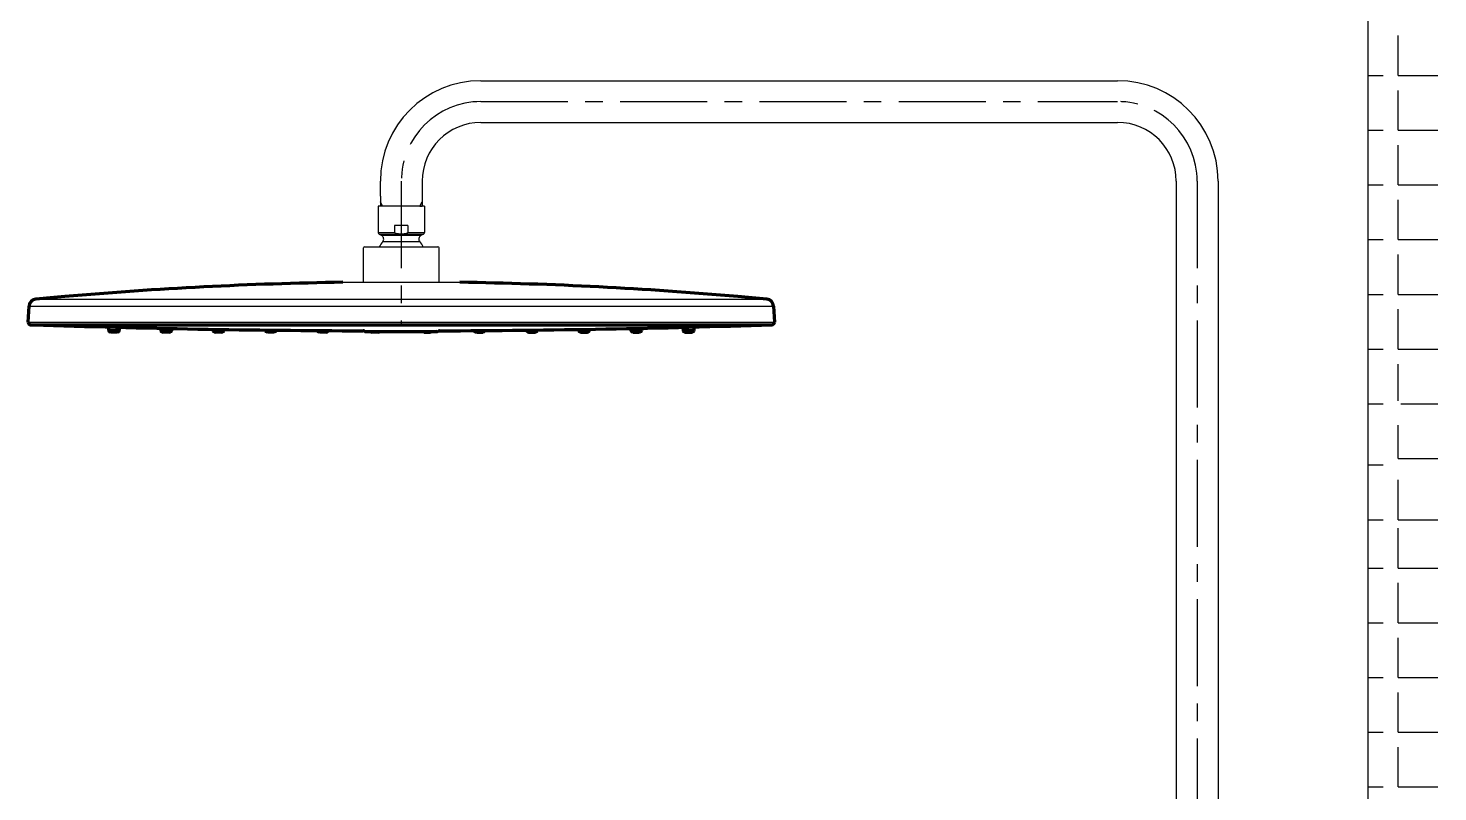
# Model space of a CAD drawing. Extents: x -5853 to -5433, y -3863 to -3269.
# Drawn here: x -5656.9 to -5515.2, y -3562.8 to -3486 of the extents above; entities that cross this region are included whole.
import ezdxf

# ---------------------------------------------------------------- set-up
doc = ezdxf.new("R2010")
doc.units = 0
doc.header["$LTSCALE"] = 7
doc.linetypes.add('CENTER', pattern=[2, 1.25, -0.25, 0.25, -0.25])
doc.layers.get('0').update_dxf_attribs({"color": 2, "linetype": 'CONTINUOUS'})
for name, color, linetype in [('1', 1, 'CENTER'), ('CL', 1, 'CENTER'), ('D', 2, 'CONTINUOUS'), ('DWG', 7, 'CONTINUOUS'), ('HT', 3, 'CONTINUOUS')]:
    doc.layers.add(name, color=color, linetype=linetype)

msp = doc.modelspace()

# ---------------------------------------------------------------- linework, layer by layer
at = {"color": 7, "linetype": 'Continuous'}
for p, q in [((-5621.75849, -3503.91997), (-5621.75849, -3506.54676)), ((-5617.09849, -3503.91997), (-5621.75849, -3503.91997)), ((-5617.09849, -3503.91997), (-5617.09849, -3506.54676)), ((-5621.75849, -3506.54676), (-5620.10377, -3506.54676)), ((-5621.65849, -3506.71997), (-5617.19849, -3506.71997)), ((-5621.65849, -3506.71997), (-5621.39487, -3506.87217)), ((-5618.75321, -3505.85797), (-5620.10377, -3505.85797)), ((-5620.10377, -3505.85797), (-5620.10377, -3506.54676)), ((-5618.75321, -3505.85797), (-5618.75321, -3506.54676)), ((-5618.75321, -3506.54676), (-5617.09849, -3506.54676)), ((-5617.19849, -3506.71997), (-5617.46211, -3506.87217)), ((-5623.22849, -3511.56488), (-5623.22849, -3508.11488)), ((-5623.09849, -3507.98488), (-5615.75849, -3507.98488)), ((-5617.46211, -3506.87217), (-5621.39487, -3506.87217)), ((-5617.56092, -3507.4845), (-5621.29606, -3507.4845)), ((-5615.62849, -3511.56488), (-5615.62849, -3508.11488))]:
    msp.add_line(p, q, dxfattribs=at)
for p, q in [((-5621.29849, -3503.89997), (-5621.52849, -3503.89997)), ((-5621.29849, -3503.89997), (-5621.29849, -3503.91997)), ((-5617.55849, -3503.89997), (-5617.32849, -3503.89997)), ((-5617.55849, -3503.89997), (-5617.55849, -3503.91997))]:
    msp.add_line(p, q)
for centre, radius, start, end in [((-5621.55849, -3506.54676), 0.2, 180, 240), ((-5617.29849, -3506.54676), 0.2, 300, 0), ((-5623.09849, -3508.11488), 0.13, 90, 180), ((-5619.42849, -3509.14648), 2.5, 138.3335216, 152.2305186), ((-5621.59487, -3507.21858), 0.4, 318.3335216, 60), ((-5617.26211, -3507.21858), 0.4, 120, 221.6664784), ((-5619.42849, -3509.14648), 2.5, 27.7694814, 41.6664784), ((-5615.75849, -3508.11488), 0.13, 0, 90)]:
    msp.add_arc(centre, radius, start, end, dxfattribs=at)
for points, start_tangent, end_tangent in [([(-5619.42849, -3506.71997), (-5619.52048, -3506.71886), (-5619.60755, -3506.71562), (-5619.68545, -3506.71056), (-5619.75322, -3506.70406), (-5619.81277, -3506.69625), (-5619.86617, -3506.68705), (-5619.91433, -3506.67638), (-5619.9575, -3506.6642), (-5619.99595, -3506.65038), (-5620.03025, -3506.63442), (-5620.05969, -3506.61606), (-5620.08301, -3506.59511), (-5620.09837, -3506.57169), (-5620.10377, -3506.54676)], (-1, 0.00000001), (0, 1)), ([(-5618.75321, -3506.54676), (-5618.75876, -3506.57203), (-5618.77434, -3506.59552), (-5618.79792, -3506.61653), (-5618.82794, -3506.63507), (-5618.86335, -3506.65132), (-5618.90339, -3506.66543), (-5618.94797, -3506.6777), (-5618.99709, -3506.68826), (-5619.0511, -3506.69727), (-5619.11037, -3506.7048), (-5619.17599, -3506.71092), (-5619.25047, -3506.71567), (-5619.33566, -3506.71884), (-5619.42849, -3506.71997)], (0, -1), (-1, 0))]:
    msp.add_spline(points, degree=3, dxfattribs=dict(at, start_tangent=start_tangent, end_tangent=end_tangent))
at = {"layer": '1', "color": 7, "linetype": 'Continuous', "lineweight": 70}
for p, q in [((-5656.92784, -3515.56216), (-5656.84444, -3513.97081)), ((-5582.01254, -3513.97081), (-5581.92914, -3515.56216)), ((-5656.43893, -3515.83327), (-5582.41804, -3515.83327)), ((-5648.89925, -3516.05591), (-5648.8579, -3516.35129)), ((-5647.99521, -3516.56662), (-5648.61032, -3516.56662)), ((-5647.74763, -3516.35129), (-5647.71055, -3516.08641)), ((-5643.6318, -3516.18148), (-5643.60803, -3516.35129)), ((-5642.74534, -3516.56662), (-5643.36045, -3516.56662)), ((-5642.49777, -3516.35129), (-5642.47739, -3516.20572)), ((-5638.36782, -3516.28234), (-5638.35816, -3516.35129)), ((-5637.49548, -3516.56662), (-5638.11058, -3516.56662)), ((-5637.2479, -3516.35129), (-5637.24082, -3516.30073)), ((-5632.24561, -3516.56662), (-5632.86072, -3516.56662)), ((-5626.99574, -3516.56662), (-5627.61085, -3516.56662)), ((-5621.74587, -3516.56662), (-5622.36098, -3516.56662)), ((-5617.11111, -3516.56662), (-5616.496, -3516.56662)), ((-5611.86124, -3516.56662), (-5611.24613, -3516.56662)), ((-5606.61137, -3516.56662), (-5605.99626, -3516.56662)), ((-5601.61616, -3516.30073), (-5601.60908, -3516.35129)), ((-5601.3615, -3516.56662), (-5600.74639, -3516.56662)), ((-5600.49882, -3516.35129), (-5600.48916, -3516.28234)), ((-5596.37959, -3516.20572), (-5596.35921, -3516.35129)), ((-5596.11163, -3516.56662), (-5595.49653, -3516.56662)), ((-5595.24895, -3516.35129), (-5595.22517, -3516.18148)), ((-5591.14643, -3516.08641), (-5591.10934, -3516.35129)), ((-5590.86177, -3516.56662), (-5590.24666, -3516.56662)), ((-5589.99908, -3516.35129), (-5589.95773, -3516.05591))]:
    msp.add_line(p, q, dxfattribs=at)
at = {"layer": '1', "color": 3, "linetype": 'Continuous', "lineweight": 35}
for p, q in [((-5647.74763, -3516.35129), (-5648.8579, -3516.35129)), ((-5642.49777, -3516.35129), (-5643.60803, -3516.35129)), ((-5637.2479, -3516.35129), (-5638.35816, -3516.35129)), ((-5601.60908, -3516.35129), (-5600.49882, -3516.35129)), ((-5596.35921, -3516.35129), (-5595.24895, -3516.35129)), ((-5591.10934, -3516.35129), (-5589.99908, -3516.35129))]:
    msp.add_line(p, q, dxfattribs=at)
at = {"layer": '1', "color": 7, "linetype": 'Continuous', "lineweight": 70}
for centre, radius, start, end in [((-5619.42849, -3899.56624), 388.04578, 90.8669105, 94.9997084), ((-5619.42849, -3899.56624), 388.04578, 85.0002916, 89.1330895), ((-5656.09549, -3514.01006), 0.74998, 95.4325799, 177), ((-5619.42849, -3899.56624), 388.04578, 94.9997084, 95.4325799), ((-5619.42849, -3899.56624), 388.04578, 84.5674201, 85.0002916), ((-5582.76149, -3514.01006), 0.74998, 3, 84.5674201), ((-5656.67819, -3515.57524), 0.24999, 177, 268.103978), ((-5619.42849, -2390.33968), 1126.10194, 268.10397798, 268.11657883), ((-5619.42849, -2390.33968), 1126.10194, 268.11657883, 269.80314933), ((-5648.61032, -3516.31663), 0.24999, 187.9696104, 270), ((-5647.99521, -3516.31663), 0.24999, 270, 352.0303896), ((-5643.36045, -3516.31663), 0.24999, 187.9696104, 270), ((-5642.74534, -3516.31663), 0.24999, 270, 352.0303896), ((-5638.11058, -3516.31663), 0.24999, 187.9696104, 270), ((-5637.49548, -3516.31663), 0.24999, 270, 352.0303896), ((-5632.86072, -3516.31663), 0.24999, 189.6525208, 270), ((-5632.24561, -3516.31663), 0.24999, 270, 347.3367399), ((-5627.61085, -3516.31663), 0.24999, 201.97887, 270), ((-5626.99574, -3516.31663), 0.24999, 270, 336.0498194), ((-5623.29699, -3516.30998), 0.125, 269.8031493, 270.0000055), ((-5623.01308, -3516.38592), 0.125, 203.1088759, 269.8176083), ((-5619.42849, -2390.33968), 1126.17694, 269.8176083, 270.1823917), ((-5622.36098, -3516.31663), 0.24999, 231.5418249, 270), ((-5621.74587, -3516.31663), 0.24999, 270, 307.6583634), ((-5617.11111, -3516.31663), 0.24999, 232.3416366, 270), ((-5616.496, -3516.31663), 0.24999, 270, 308.4581751), ((-5615.84389, -3516.38592), 0.125, 270.1823917, 336.8914757), ((-5615.55999, -3516.30998), 0.125, 263.1792632, 270.1968507), ((-5619.42849, -2390.33968), 1126.10194, 270.19685067, 271.89602202), ((-5611.86124, -3516.31663), 0.24999, 203.8514575, 270), ((-5611.24613, -3516.31663), 0.24999, 270, 338.02113), ((-5606.61137, -3516.31663), 0.24999, 192.6632601, 270), ((-5605.99626, -3516.31663), 0.24999, 270, 350.3474792), ((-5601.3615, -3516.31663), 0.24999, 187.9696104, 270), ((-5600.74639, -3516.31663), 0.24999, 270, 352.0303896), ((-5596.11163, -3516.31663), 0.24999, 187.9696104, 270), ((-5595.49653, -3516.31663), 0.24999, 270, 352.0303896), ((-5590.86177, -3516.31663), 0.24999, 187.9696104, 270), ((-5590.24666, -3516.31663), 0.24999, 270, 352.0303896), ((-5619.42849, -2390.33968), 1126.10194, 271.88342117, 271.89602202), ((-5582.17879, -3515.57524), 0.24999, 271.896022, 3)]:
    msp.add_arc(centre, radius, start, end, dxfattribs=at)
for points in [[(-5585.90095, -3512.97158), (-5585.90095, -3512.97158), (-5585.90095, -3512.97158), (-5585.90095, -3512.97158)], [(-5582.41804, -3515.83327), (-5582.41804, -3515.83327), (-5582.41804, -3515.83327), (-5582.41804, -3515.83327)]]:
    msp.add_open_spline(points, degree=3, dxfattribs=at)
for points, knots in [([(-5623.13952, -3516.43393), (-5623.15894, -3516.43393), (-5623.1956, -3516.43393), (-5623.22475, -3516.43396), (-5623.23973, -3516.43398), (-5623.24158, -3516.43398), (-5623.2434, -3516.43398)], [0, 0, 0, 0, 0.447952342, 0.929880483, 0.929880483, 1, 1, 1, 1]), ([(-5615.71174, -3516.43393), (-5615.65395, -3516.43393), (-5615.59035, -3516.434), (-5615.56467, -3516.43413), (-5615.56371, -3516.43422), (-5615.56736, -3516.43407), (-5615.57056, -3516.43385), (-5615.57227, -3516.43368), (-5615.57242, -3516.43366)], [0, 0, 0, 0, 0.594779771, 0.899874456, 0.966474056, 0.987174342, 0.998892762, 1, 1, 1, 1])]:
    msp.add_open_spline(points, degree=3, knots=knots, dxfattribs=at)
at = {"layer": 'CL'}
for p, q in [((-5611.42849, -3493.39997), (-5547.42849, -3493.39997)), ((-5619.42849, -3501.39997), (-5619.42849, -3515.90488)), ((-5539.42849, -3501.39997), (-5539.42849, -3747.50424))]:
    msp.add_line(p, q, dxfattribs=at)
for centre, start, end in [((-5611.42849, -3501.39997), 90, 180), ((-5547.42849, -3501.39997), 0, 90)]:
    msp.add_arc(centre, 8, start, end, dxfattribs=at)
at = {"layer": 'D'}
for p, q in [((-5621.29849, -3503.89997), (-5621.52849, -3503.46695)), ((-5617.55849, -3503.89997), (-5617.32849, -3503.46695))]:
    msp.add_line(p, q, dxfattribs=at)
at = {"layer": 'DWG'}
for p, q in [((-5611.42849, -3491.29997), (-5547.42849, -3491.29997)), ((-5611.42849, -3495.49997), (-5547.42849, -3495.49997)), ((-5621.52849, -3502.89997), (-5621.52849, -3501.39997)), ((-5617.32849, -3501.39997), (-5617.32849, -3502.89997)), ((-5621.52849, -3502.89997), (-5621.52849, -3503.91997)), ((-5625.29957, -3511.56488), (-5613.55741, -3511.56488)), ((-5623.22849, -3511.56488), (-5615.62849, -3511.56488)), ((-5623.22849, -3511.56488), (-5615.62849, -3511.56488)), ((-5656.16649, -3513.26345), (-5582.69049, -3513.26345)), ((-5656.84444, -3513.97081), (-5582.01254, -3513.97081)), ((-5656.92818, -3515.57524), (-5581.9288, -3515.57524)), ((-5656.68646, -3515.8251), (-5582.17052, -3515.8251)), ((-5623.29699, -3516.43498), (-5615.55956, -3516.43498))]:
    msp.add_line(p, q, dxfattribs=at)
at = {"layer": 'DWG', "ltscale": 10}
for p, q in [((-5541.52849, -3501.39997), (-5541.52849, -3567.03318)), ((-5537.32849, -3501.39997), (-5537.32849, -3567.03318))]:
    msp.add_line(p, q, dxfattribs=at)
at = {"layer": 'DWG', "ltscale": 0.5}
msp.add_line((-5617.32849, -3502.89997), (-5617.32849, -3503.91997), dxfattribs=at)
at = {"layer": 'DWG'}
for centre, radius, start, end in [((-5611.42849, -3501.39997), 10.1, 90, 180), ((-5547.42849, -3501.39997), 10.1, 0, 90), ((-5547.42849, -3501.39997), 5.9, 0, 90)]:
    msp.add_arc(centre, radius, start, end, dxfattribs=at)
at = {"layer": 'DWG', "ltscale": 0.5}
msp.add_arc((-5611.42849, -3501.39997), 5.9, 90, 180, dxfattribs=at)
at = {"layer": 'HT', "ltscale": 0.5}
for p, q in [((-5522.22849, -3817.74376), (-5522.22849, -3370.64376)), ((-5519.2405, -3490.77635), (-5519.2405, -3486.77635)), ((-5522.22849, -3490.77635), (-5520.7405, -3490.77635)), ((-5519.2405, -3490.77635), (-5515.2405, -3490.77635)), ((-5519.2405, -3496.27635), (-5519.2405, -3492.27635)), ((-5522.22849, -3496.27635), (-5520.7405, -3496.27635)), ((-5519.2405, -3496.27635), (-5515.2405, -3496.27635)), ((-5519.2405, -3501.77635), (-5519.2405, -3497.77635)), ((-5522.22849, -3501.77635), (-5520.7405, -3501.77635)), ((-5519.2405, -3501.77635), (-5515.2405, -3501.77635)), ((-5519.2405, -3507.27635), (-5519.2405, -3503.27635)), ((-5522.22849, -3507.27635), (-5520.7405, -3507.27635)), ((-5519.2405, -3507.27635), (-5515.2405, -3507.27635)), ((-5519.2405, -3512.77635), (-5519.2405, -3508.77635)), ((-5522.22849, -3512.77635), (-5520.7405, -3512.77635)), ((-5519.2405, -3512.77635), (-5515.2405, -3512.77635)), ((-5519.2405, -3518.27635), (-5519.2405, -3514.27635)), ((-5522.22849, -3518.27635), (-5520.7405, -3518.27635)), ((-5519.2405, -3518.27635), (-5515.2405, -3518.27635)), ((-5519.24051, -3523.4859), (-5519.24051, -3520.41757)), ((-5519.2405, -3523.4859), (-5519.2405, -3519.77635)), ((-5519.2405, -3523.4859), (-5519.2405, -3519.77635)), ((-5522.22849, -3523.77635), (-5520.7405, -3523.77635)), ((-5518.95253, -3523.77635), (-5515.2405, -3523.77635)), ((-5519.2405, -3529.27635), (-5519.24051, -3525.91757)), ((-5519.2405, -3529.27635), (-5515.2405, -3529.27635)), ((-5522.2285, -3529.91757), (-5520.74051, -3529.91757)), ((-5519.24051, -3535.41757), (-5519.24051, -3531.41757)), ((-5519.24051, -3535.41757), (-5519.24051, -3531.41757)), ((-5522.2285, -3535.41757), (-5520.74051, -3535.41757)), ((-5519.24051, -3535.41757), (-5515.24051, -3535.41757)), ((-5519.2405, -3540.27635), (-5519.2405, -3536.27635)), ((-5522.22849, -3540.27635), (-5520.7405, -3540.27635)), ((-5519.2405, -3540.27635), (-5515.2405, -3540.27635)), ((-5519.2405, -3545.77635), (-5519.2405, -3541.77635)), ((-5522.22849, -3545.77635), (-5520.7405, -3545.77635)), ((-5519.2405, -3545.77635), (-5515.2405, -3545.77635)), ((-5519.2405, -3551.27635), (-5519.2405, -3547.27635)), ((-5522.22849, -3551.27635), (-5520.7405, -3551.27635)), ((-5519.2405, -3551.27635), (-5515.2405, -3551.27635)), ((-5519.2405, -3556.77635), (-5519.2405, -3552.77635)), ((-5522.22849, -3556.77635), (-5520.7405, -3556.77635)), ((-5519.2405, -3556.77635), (-5515.2405, -3556.77635)), ((-5519.2405, -3562.27635), (-5519.2405, -3558.27635)), ((-5522.22849, -3562.27635), (-5520.7405, -3562.27635)), ((-5519.2405, -3562.27635), (-5515.2405, -3562.27635))]:
    msp.add_line(p, q, dxfattribs=at)

doc.saveas('drawing.dxf')
